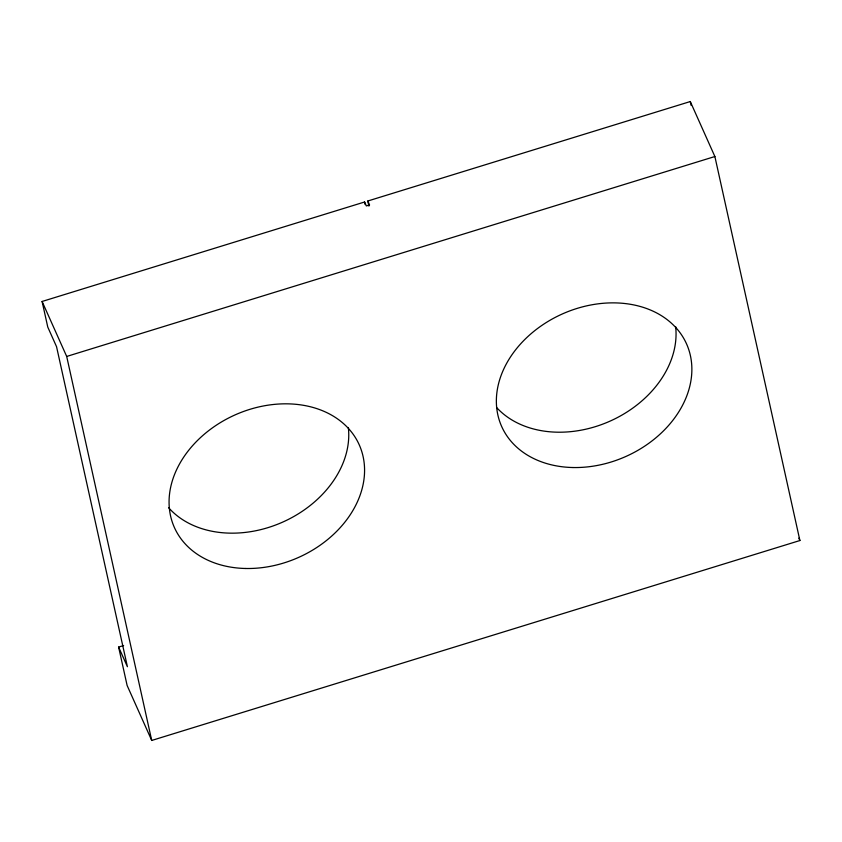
<?xml version="1.0" encoding="UTF-8"?>
<svg xmlns="http://www.w3.org/2000/svg" width="842" height="842" viewBox="0 0 842 842"><rect width="100%" height="100%" fill="white"/><g stroke="black" fill="none" stroke-linecap="round" stroke-linejoin="round"><path stroke-width="1.26" d="M118.617 647.077L127.405 666.717L56.551 346.704L47.773 327.075L42.1 301.468L364.586 201.996L366.344 205.932L369.554 204.943L367.796 201.006L690.282 101.545L714.879 156.528L799.9 540.532L151.718 740.455L127.121 685.472L118.617 647.077L123.627 645.53M42.1 301.468L66.697 356.45L714.879 156.528M798.826 538.143L799.9 540.532M690.282 101.545L691.135 105.376M367.796 201.006L368.922 206.111M364.586 201.996L365.154 204.553M66.697 356.45L151.718 740.455M675.631 326.549A101.24 78.011 -24.1 0 1 610.755 420.811A101.24 78.011 -24.1 0 1 496.738 407.654M348.335 427.504A101.24 78.011 -24.1 0 1 282.702 522.103A101.24 78.011 -24.1 0 1 168.568 507.642M572.981 467.531A101.24 78.011 -24.1 0 0 687.335 345.746A101.24 78.011 -24.1 0 0 522.019 342.357A101.24 78.011 -24.1 0 0 572.981 467.531M245.685 568.487A101.24 78.011 -24.1 0 0 360.039 446.702A101.24 78.011 -24.1 0 0 194.723 443.313A101.24 78.011 -24.1 0 0 245.685 568.487"/></g></svg>
